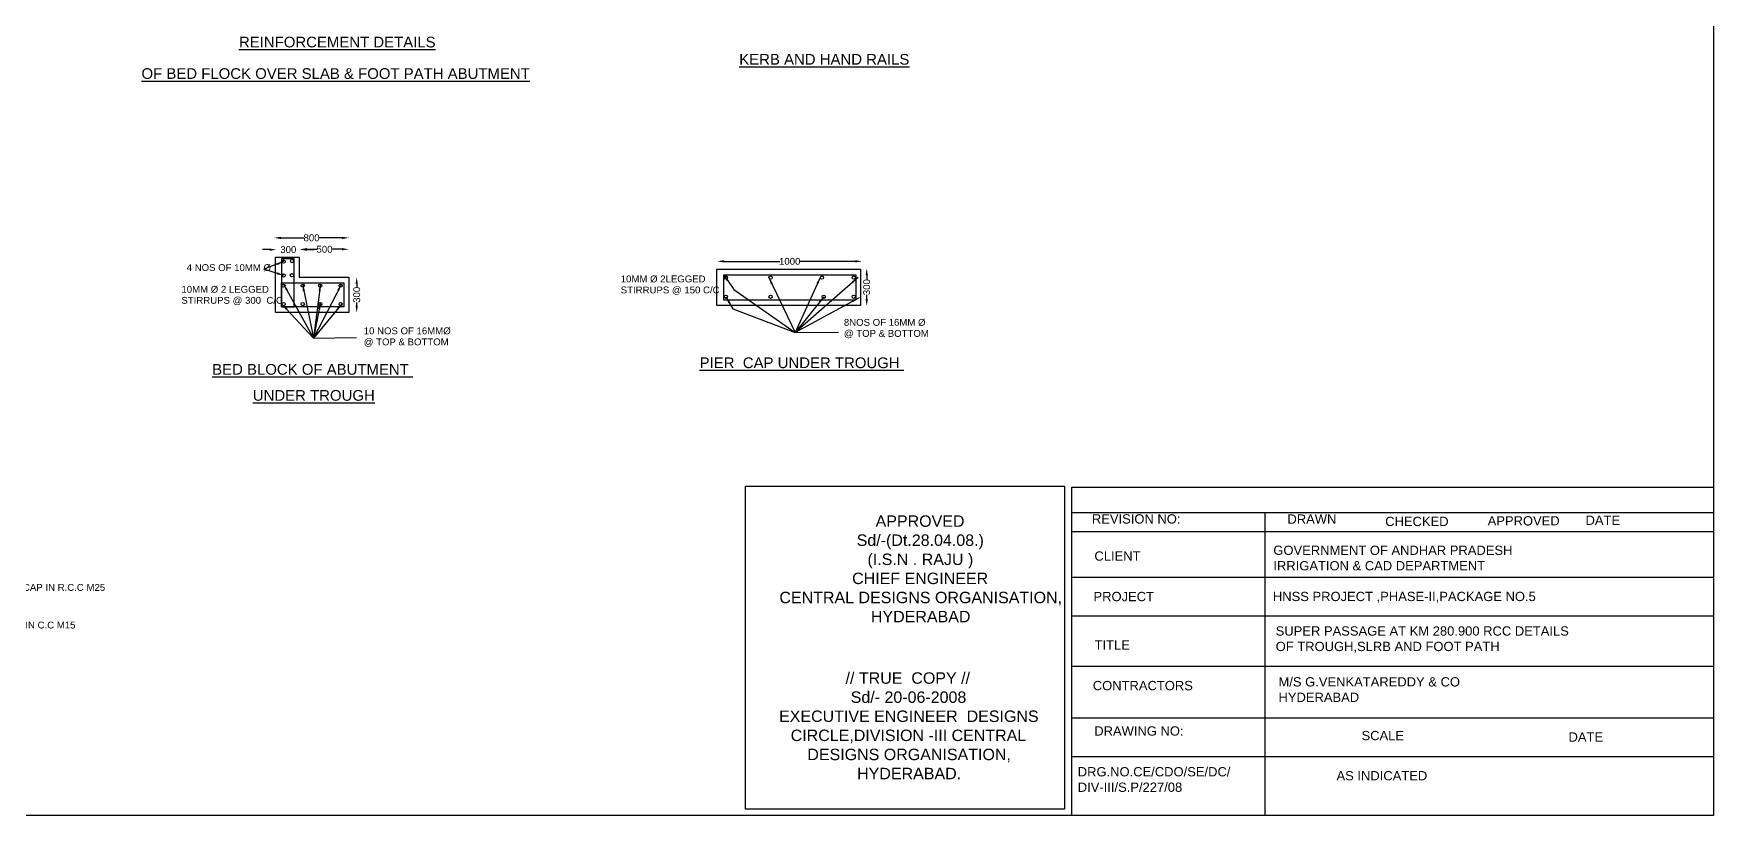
# Model space of a CAD drawing. Header units: millimetres. Extents: x 5124 to 2362424, y 2311 to 44328053.
# Drawn here: x 2351425 to 2362424, y 44316535 to 44321653 of the extents above; entities that cross this region are included whole.
import ezdxf

# ---------------------------------------------------------------- set-up
doc = ezdxf.new("R2010")
doc.units = ezdxf.units.MM
doc.header["$MEASUREMENT"] = 0
for name, color, linetype in [('DIMENSION', 7, 'Continuous'), ('DRAWING', 2, 'Continuous'), ('TEXT', 7, 'Continuous')]:
    doc.layers.add(name, color=color, linetype=linetype)
doc.styles.get("Standard").update_dxf_attribs({"font": 'arial.ttf', "height": 45})
doc.dimstyles.get("Standard").update_dxf_attribs({"dimtxt": 45, "dimasz": 45, "dimexe": 0.18, "dimexo": 0.0625, "dimgap": 0.09, "dimtad": 0, "dimdec": 0, "dimzin": 0, "dimdsep": 46, "dimtxsty": 'Standard', "dimcen": 0.09, "dimse1": 1, "dimse2": 1, "dimadec": 0, "dimazin": 0, "dimtfac": 1, "dimtdec": 0, "dimtofl": 0, "dimtmove": 0, "dimatfit": 3, "dimfxl": 1, "dimtolj": 1, "dimtzin": 0, "dimarcsym": 0})

# ---------------------------------------------------------------- blocks, each defined once
blk = doc.blocks.new('*D103')
at = {"layer": 'Defpoints', "color": 0, "transparency": 16777216}
for p in [(2355901, 44320151), (2356851, 44320162), (2356851, 44320147)]:
    blk.add_point(p, dxfattribs=at)
at = {"layer": 'DIMENSION', "color": 0, "lineweight": -2, "transparency": 16777216}
for p, q in [((2355946, 44320162), (2356311, 44320162)), ((2356806, 44320162), (2356441, 44320162))]:
    blk.add_line(p, q, dxfattribs=at)
at = {"layer": 'DIMENSION', "color": 0, "transparency": 16777216}
for points in [[(2355946, 44320170), (2355946, 44320155), (2355901, 44320162)], [(2356806, 44320170), (2356806, 44320155), (2356851, 44320162)]]:
    blk.add_solid(points, dxfattribs=at)
at = {"layer": 'DIMENSION', "color": 0, "transparency": 16777216, "insert": (2356376, 44320162), "char_height": 45, "attachment_point": 5}
blk.add_mtext('\\A1;1000', dxfattribs=at)
blk = doc.blocks.new('*D104')
at = {"layer": 'Defpoints', "color": 0, "transparency": 16777216}
for p in [(2356883, 44320116), (2356880, 44319870), (2356882, 44319870)]:
    blk.add_point(p, dxfattribs=at)
at = {"layer": 'DIMENSION', "color": 0, "lineweight": -2, "transparency": 16777216}
for p, q in [((2356880, 44320071), (2356880, 44320042)), ((2356880, 44319915), (2356880, 44319943))]:
    blk.add_line(p, q, dxfattribs=at)
at = {"layer": 'DIMENSION', "color": 0, "transparency": 16777216}
for points in [[(2356873, 44320071), (2356888, 44320071), (2356880, 44320116)], [(2356873, 44319915), (2356888, 44319915), (2356880, 44319870)]]:
    blk.add_solid(points, dxfattribs=at)
at = {"layer": 'DIMENSION', "color": 0, "transparency": 16777216, "insert": (2356880, 44319993), "char_height": 45, "attachment_point": 5, "rotation": 90}
blk.add_mtext('\\A1;300', dxfattribs=at)
blk = doc.blocks.new('*D105')
at = {"layer": 'Defpoints', "color": 0, "transparency": 16777216}
for p in [(2353000, 44320315), (2353490, 44320316), (2353490, 44320315)]:
    blk.add_point(p, dxfattribs=at)
at = {"layer": 'DIMENSION', "color": 0, "lineweight": -2, "transparency": 16777216}
for p, q in [((2353045, 44320316), (2353195, 44320316)), ((2353445, 44320316), (2353295, 44320316))]:
    blk.add_line(p, q, dxfattribs=at)
at = {"layer": 'DIMENSION', "color": 0, "transparency": 16777216}
for points in [[(2353045, 44320323), (2353045, 44320308), (2353000, 44320316)], [(2353445, 44320323), (2353445, 44320308), (2353490, 44320316)]]:
    blk.add_solid(points, dxfattribs=at)
at = {"layer": 'DIMENSION', "color": 0, "transparency": 16777216, "insert": (2353245, 44320316), "char_height": 45, "attachment_point": 5}
blk.add_mtext('\\A1;800', dxfattribs=at)
blk = doc.blocks.new('*D106')
at = {"layer": 'Defpoints', "color": 0, "transparency": 16777216}
for p in [(2353170, 44320243), (2353490, 44320243), (2353490, 44320241)]:
    blk.add_point(p, dxfattribs=at)
at = {"layer": 'DIMENSION', "color": 0, "lineweight": -2, "transparency": 16777216}
for p, q in [((2353215, 44320241), (2353280, 44320241)), ((2353445, 44320241), (2353380, 44320241))]:
    blk.add_line(p, q, dxfattribs=at)
at = {"layer": 'DIMENSION', "color": 0, "transparency": 16777216}
for points in [[(2353215, 44320249), (2353215, 44320234), (2353170, 44320241)], [(2353445, 44320249), (2353445, 44320234), (2353490, 44320241)]]:
    blk.add_solid(points, dxfattribs=at)
at = {"layer": 'DIMENSION', "color": 0, "transparency": 16777216, "insert": (2353330, 44320241), "char_height": 45, "attachment_point": 5}
blk.add_mtext('\\A1;500', dxfattribs=at)
blk = doc.blocks.new('*D107')
at = {"layer": 'Defpoints', "color": 0, "transparency": 16777216}
for p in [(2353015, 44320240), (2353015, 44320239), (2353170, 44320243)]:
    blk.add_point(p, dxfattribs=at)
at = {"layer": 'DIMENSION', "color": 0, "lineweight": -2, "transparency": 16777216}
for p, q in [((2352970, 44320239), (2352925, 44320239)), ((2353215, 44320239), (2353260, 44320239))]:
    blk.add_line(p, q, dxfattribs=at)
at = {"layer": 'DIMENSION', "color": 0, "transparency": 16777216}
for points in [[(2352970, 44320246), (2352970, 44320231), (2353015, 44320239)], [(2353215, 44320246), (2353215, 44320231), (2353170, 44320239)]]:
    blk.add_solid(points, dxfattribs=at)
at = {"layer": 'DIMENSION', "color": 0, "transparency": 16777216, "insert": (2353093, 44320239), "char_height": 45, "attachment_point": 5}
blk.add_mtext('\\A1;300', dxfattribs=at)
blk = doc.blocks.new('*D108')
at = {"layer": 'Defpoints', "color": 0, "transparency": 16777216}
for p in [(2353489, 44320059), (2353489, 44319827), (2353541, 44319827)]:
    blk.add_point(p, dxfattribs=at)
at = {"layer": 'DIMENSION', "color": 0, "lineweight": -2, "transparency": 16777216}
for p, q in [((2353541, 44320014), (2353541, 44319993)), ((2353541, 44319872), (2353541, 44319893))]:
    blk.add_line(p, q, dxfattribs=at)
at = {"layer": 'DIMENSION', "color": 0, "transparency": 16777216}
for points in [[(2353533, 44320014), (2353548, 44320014), (2353541, 44320059)], [(2353533, 44319872), (2353548, 44319872), (2353541, 44319827)]]:
    blk.add_solid(points, dxfattribs=at)
at = {"layer": 'DIMENSION', "color": 0, "transparency": 16777216, "insert": (2353541, 44319943), "char_height": 45, "attachment_point": 5, "rotation": 90}
blk.add_mtext('\\A1;300', dxfattribs=at)

msp = doc.modelspace()

# ---------------------------------------------------------------- linework, layer by layer
at = {"layer": 'DIMENSION', "color": 0}
msp.add_lwpolyline([(2356086.1, 44318691.3), (2358174.5, 44318691.3), (2358174.5, 44316575.5), (2356086.1, 44316575.5)], close=True, dxfattribs=at)
for points in [[(2358222.5, 44317841.4), (2362424.2, 44317841.4)], [(2358222.5, 44316919.8), (2362424.2, 44316919.8)]]:
    msp.add_lwpolyline(points, dxfattribs=at)
at = {"layer": 'DRAWING', "color": 0}
for points in [[(2343888.4, 44328053.4), (2362424.2, 44328053.4), (2362424.2, 44316534.8), (2343888.4, 44316534.8)], [(2353130.4, 44320177.9), (2353047.7, 44320177.9), (2353047.7, 44319863.5), (2353130.4, 44319863.5)], [(2355899.3, 44320110.9), (2356840.3, 44320110.9), (2356840.3, 44319873.3), (2355899.3, 44319873.3)], [(2353047.7, 44320020.7), (2353456.5, 44320020.7), (2353456.5, 44319863.5), (2353047.7, 44319863.5)], [(2355943.9, 44320073.1), (2356808.6, 44320073.1), (2356808.6, 44319908.9), (2355943.9, 44319908.9)]]:
    msp.add_lwpolyline(points, close=True, dxfattribs=at)
msp.add_lwpolyline([(2353010, 44319827.1), (2353010, 44320189.6), (2353164.3, 44320189.6), (2353164.3, 44320058.8), (2353488.8, 44320058.8), (2353488.8, 44319827.1), (2353010, 44319827.1)], dxfattribs=at)
for centre in [(2353061.7, 44320160.4), (2353117.8, 44320163.5), (2353061.9, 44320002.9), (2353062.1, 44320070.4), (2353116.4, 44320070.8), (2353187.7, 44320002.9), (2353301.9, 44320002.9), (2353435.7, 44320002.9), (2355958.7, 44320056), (2356250.3, 44320056), (2356587.4, 44320056), (2356795.7, 44320056), (2353061.9, 44319882.5), (2353187.7, 44319882.5), (2353301.9, 44319882.5), (2353435.7, 44319882.5), (2355958.7, 44319930.2), (2356250.3, 44319930.2), (2356598.8, 44319930.2), (2356795.7, 44319930.2)]:
    msp.add_circle(centre, 10.8, dxfattribs=at)
at = {"layer": 'TEXT', "color": 0}
msp.add_lwpolyline([(2358222.5, 44318682.8), (2362424.2, 44318682.8), (2362424.2, 44316534.8), (2358222.5, 44316534.8)], close=True, dxfattribs=at)
for points in [[(2358222.5, 44318517.3), (2362424.2, 44318517.3)], [(2359487.5, 44318514.4), (2359487.5, 44316534.8)], [(2358222.5, 44318393.2), (2362424.2, 44318393.2)], [(2358222.5, 44318094.7), (2362424.2, 44318094.7)], [(2362424.2, 44317510), (2358222.5, 44317510)], [(2358222.5, 44317173), (2362424.2, 44317173)]]:
    msp.add_lwpolyline(points, dxfattribs=at)

# ---------------------------------------------------------------- texts
for s, height, p in [('%%UREINFORCEMENT DETAILS', 70, (2352769.8, 44321562.8)), ('%%UOF BED FLOCK OVER SLAB & FOOT PATH ABUTMENT', 70, (2352131.7, 44321356.5)), ('%%UKERB AND HAND RAILS', 70, (2356045.6, 44321449.8)), ('4 NOS OF 10MM Ø', 45, (2352427.8, 44320098.6)), ('10MM Ø 2 LEGGED ', 45, (2352393.1, 44319956.6)), ('STIRRUPS @ 150 C/C', 45, (2355269.6, 44319952.3)), ('10MM Ø 2LEGGED ', 45, (2355269.6, 44320024.6)), ('STIRRUPS @ 300  C/C', 45, (2352393.1, 44319884.3)), ('8NOS OF 16MM Ø', 45, (2356730.7, 44319740.2)), ('10 NOS OF 16MMØ', 45, (2353586.9, 44319684.6)), ('@ TOP & BOTTOM', 45, (2356730.7, 44319667.9)), ('@ TOP & BOTTOM', 45, (2353586.9, 44319612.3)), ('%%UBED BLOCK OF ABUTMENT ', 70, (2352594.5, 44319419.9)), ('%%UPIER  CAP UNDER TROUGH ', 70, (2355786.3, 44319463.1)), ('%%UUNDER TROUGH', 70, (2352860.6, 44319249.5)), ('REVISION NO:', 60.76, (2358354.6, 44318445.6)), ('DRAWN ', 60.76, (2359635, 44318444.4)), ('CHECKED ', 60.76, (2360275.2, 44318429.1)), ('APPROVED ', 60.76, (2360946, 44318432.9)), ('DATE ', 60.76, (2361586.9, 44318436.7)), ('PIER CAP IN R.C.C M25', 45, (2351191.6, 44318004.9)), ('PIER IN C.C M15', 45, (2351206.8, 44317758.5))]:
    msp.add_text(s, height=height, dxfattribs=at).set_placement(p)
at = {"layer": 'TEXT', "color": 0, "attachment_point": 1}
for s, insert, char_height, width in [('\\pi663.3;APPROVED\\P\\pi539.49;Sd/-(Dt.28.04.08.)\\P\\pi610.35;(I.S.N . RAJU )\\P\\pi509.56;CHIEF ENGINEER\\P\\pi33.24;CENTRAL DESIGNS ORGANISATION, \\P\\pi632.58;HYDERABAD ', (2356275.1, 44318499.1), 75, 1903.264), ('CLIENT', (2358371.2, 44318263.1), 60.76, 301.853), ('GOVERNMENT OF ANDHAR PRADESH  IRRIGATION & CAD DEPARTMENT ', (2359542.8, 44318301), 60.76, 1589.341), ('PROJECT', (2358365.2, 44317998.1), 60.76, 396.144), ('HNSS PROJECT ,PHASE-II,PACKAGE NO.5', (2359539.8, 44317998.6), 60.76, 1721.596), ('TITLE ', (2358372.4, 44317681.4), 60.76, 254.687), ('SUPER PASSAGE AT KM 280.900 RCC DETAILS OF TROUGH,SLRB AND FOOT PATH', (2359558.1, 44317772.6), 60.76, 2051.508), ('\\pi544.12;// TRUE  COPY //\\P\\pi577.68;Sd/- 20-06-2008\\P\\pi108.5;EXECUTIVE ENGINEER  DESIGNS \\P\\pi184.72;CIRCLE,DIVISION -III CENTRAL \\P\\pi293.75;DESIGNS ORGANISATION, \\P\\pi619.79;HYDERABAD.', (2356197.6, 44317471.5), 75, 1903.264), ('CONTRACTORS ', (2358360.5, 44317415.2), 60.76, 679.056), ('M/S G.VENKATAREDDY & CO  HYDERABAD ', (2359576.5, 44317439.6), 60.76, 1212.138), ('DRAWING NO:', (2358370.1, 44317117.8), 60.76, 584.724), ('SCALE ', (2360120.2, 44317087.8), 60.76, 301.936), ('DATE ', (2361475.6, 44317078.2), 60.76, 249.963), ('DRG.NO.CE/CDO/SE/DC/ DIV-III/S.P/227/08', (2358262.1, 44316850.9), 60.76, 999.809), ('AS INDICATED ', (2359956.3, 44316824.9), 60.76, 617.964)]:
    msp.add_mtext(s, dxfattribs=dict(at, insert=insert, char_height=char_height, width=width))

# ---------------------------------------------------------------- dimensions: what is measured, and where the dimension line sits
at = {"layer": 'DIMENSION', "color": 0}
for base, p1, p2, text, picture, middle in [((2353489.8, 44320315.6), (2353000.4, 44320315), (2353489.8, 44320314.9), '800', '*D105', (2353245.1, 44320315.6)), ((2353015.3, 44320239), (2353169.9, 44320243.3), (2353015.3, 44320240.4), '300', '*D107', (2353092.6, 44320239)), ((2353490.5, 44320241.1), (2353169.9, 44320243.3), (2353490.5, 44320243.3), '500', '*D106', (2353330.2, 44320241.1)), ((2356851.3, 44320162.2), (2355901.2, 44320151.1), (2356851.3, 44320147.3), '1000', '*D103', (2356376.3, 44320162.2))]:
    dim = msp.add_linear_dim(base=base, p1=p1, p2=p2, text=text, dimstyle='Standard', dxfattribs=at)
    dim.commit()
    dim.dimension.update_dxf_attribs({"geometry": picture, "text_midpoint": middle})
for base, p1, p2, picture, middle in [((2356880.1, 44319869.6), (2356882.8, 44320115.8), (2356881.9, 44319869.6), '*D104', (2356880.1, 44319992.7)), ((2353540.6, 44319827.1), (2353488.8, 44320058.8), (2353488.8, 44319827.1), '*D108', (2353540.6, 44319943))]:
    dim = msp.add_linear_dim(base=base, p1=p1, p2=p2, angle=90, text='300', dimstyle='Standard', dxfattribs=at)
    dim.commit()
    dim.dimension.update_dxf_attribs({"geometry": picture, "text_midpoint": middle})

# ---------------------------------------------------------------- leaders
for points in [[(2353061.7, 44320160.4), (2352933.3, 44320110.1)], [(2353062.1, 44320070.4), (2352933.3, 44320110.1)], [(2353061.9, 44320013.7), (2353258.6, 44319658.5)], [(2353185.5, 44320013.5), (2353258.6, 44319658.5)], [(2353303.2, 44320013.6), (2353258.6, 44319658.5)], [(2353440.6, 44320012.5), (2353258.6, 44319658.5)], [(2355943.9, 44320073.1), (2356010, 44319978.2), (2356411.9, 44319696.1)], [(2356239.6, 44320056), (2356411.9, 44319696.1)], [(2356577.6, 44320060.4), (2356411.9, 44319696.1)], [(2356823.3, 44320056.8), (2356411.9, 44319696.1)], [(2353051.1, 44319882.5), (2353258.6, 44319658.5), (2353539.9, 44319663.1)], [(2353303.9, 44319893.1), (2353258.6, 44319658.5)], [(2353445.6, 44319886.7), (2353258.6, 44319658.5)], [(2355958.7, 44319930.2), (2356003.1, 44319850.6), (2356411.9, 44319696.1)], [(2356598.8, 44319930.2), (2356411.9, 44319696.1)], [(2356829.9, 44319924.3), (2356411.9, 44319696.1), (2356696.3, 44319698.9)]]:
    msp.add_leader(points, dimstyle='Standard', override={"dimgap": 0.09, "dimtad": 0}, dxfattribs=at)

doc.saveas('drawing.dxf')
